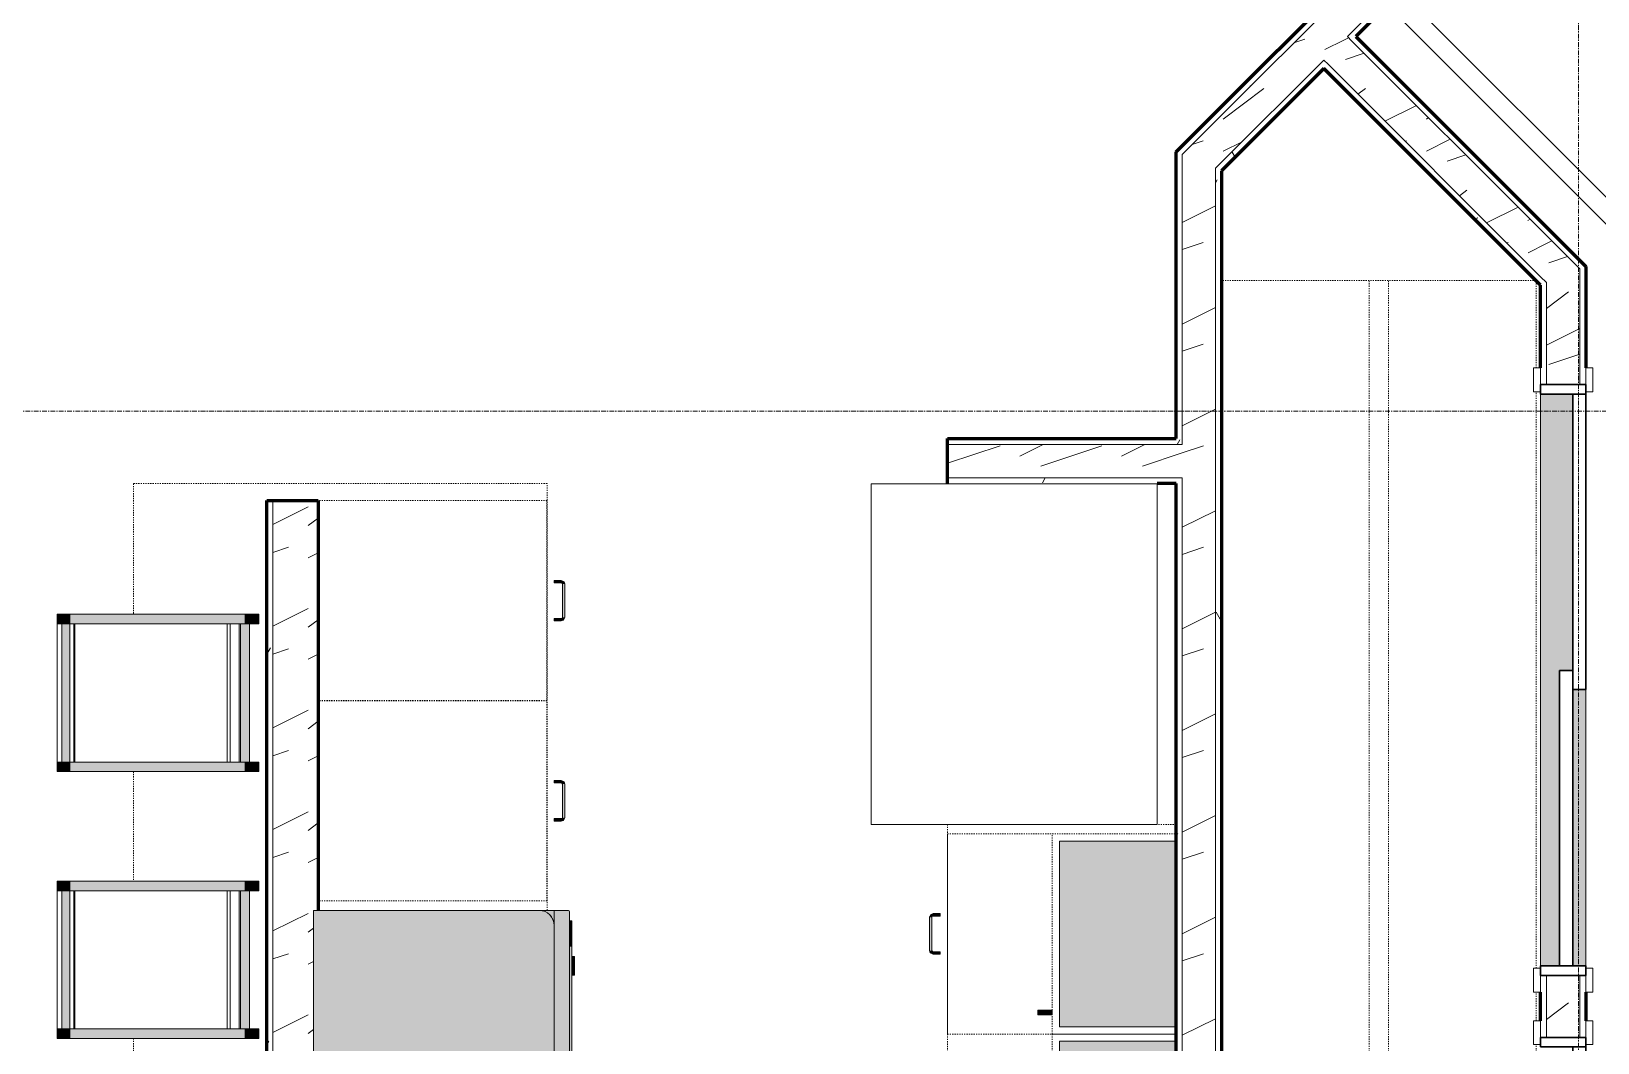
# Model space of a CAD drawing. Header units: inches. Extents: x -4169 to -1846, y 9706 to 12377.
# Drawn here: x -3643.6 to -3479.3, y 10100.9 to 10207.1 of the extents above; entities that cross this region are included whole.
import ezdxf

# ---------------------------------------------------------------- set-up
doc = ezdxf.new("R2010")
doc.units = ezdxf.units.IN
doc.header["$MEASUREMENT"] = 0
doc.linetypes.add('Dash', pattern=[0.25, 0.125, -0.125])
doc.linetypes.add('Grid Line 1_2_', pattern=[0.875, 0.5, -0.125, 0.125, -0.125])
for name, color, linetype, lineweight in [('0-1', 7, 'Continuous', 5), ('0-2', 90, 'Continuous', 18), ('A-DOOR-1', 250, 'Continuous', 9), ('A-DOOR-2', 130, 'Continuous', 30), ('A-DOOR-FRAM-1', 130, 'Continuous', 30), ('A-WALL-1', 8, 'Continuous', 5), ('A-WALL-3', 50, 'Continuous', 60), ('A-WALL-4', 90, 'Continuous', 18), ('A-WALL-PATT-1', 250, 'Continuous', 9), ('A-WALL-PATT-2', 253, 'Continuous', 9), ('I-FURN-1', 250, 'Continuous', 9), ('I-FURN-2', 9, 'Continuous', 9), ('Q-CASE', 31, 'Continuous', 9), ('Q-CASE-1', 9, 'Continuous', 9), ('Q-CASE-3', 250, 'Continuous', 9), ('Q-CASE-4', 250, 'Dash', 9), ('Q-CASE-HDLN-1', 250, 'Dash', 9), ('Q-CASE-HDLN-2', 31, 'Continuous', 9), ('Q-SPCQ-1', 250, 'Continuous', 9), ('Q-SPCQ-2', 55, 'Continuous', 9), ('S-GRID-1', 1, 'Grid Line 1_2_', 9)]:
    doc.layers.add(name, color=color, linetype=linetype, lineweight=lineweight)
pattern_1 = [(0, (0, 0), (20.48, 5.12), [0.845, -14.515, 0.845, -14.515, -81.92]), (0, (0, 0), (20.48, 5.12), [-30.72, 0.845, -29.875, 0.845, -14.515, -35.84]), (0, (0, 0), (20.48, 5.12), [-76.8, 0.845, -9.395, 0.845, -24.755]), (120, (7.68, 2.56), (-14.67405, 15.1762003), [0.845, -14.515, 0.845, -14.515, -81.92]), (120, (7.68, 2.56), (-14.67405, 15.1762003), [-30.72, 0.845, -29.875, 0.845, -14.515, -35.84]), (120, (7.68, 2.56), (-14.67405, 15.1762003), [-76.8, 0.845, -9.395, 0.845, -24.755]), (240, (10.24, 12.8), (-5.80595, -20.2962003), [0.845, -14.515, 0.845, -14.515, -81.92]), (240, (10.24, 12.8), (-5.80595, -20.2962003), [-30.72, 0.845, -29.875, 0.845, -14.515, -35.84]), (240, (10.24, 12.8), (-5.80595, -20.2962003), [-76.8, 0.845, -9.395, 0.845, -24.755])]
pattern_2 = [(216.87, (4.265, 10.662), (31.9871619, 21.32545714), [5.331, -47.981]), (206.565, (10.662, 7.464), (-10.662476, -10.6620098), [11.921, -11.921]), (198.435, (10.662, 2.132), (-21.3244936, -10.6625869), [6.744, -26.974])]

# ---------------------------------------------------------------- blocks, each defined once
blk = doc.blocks.new('OD_CW_Closet - OD_CW_Closet-2062944-ENLARGED RCP - 3RD FLOOR PLAN')
at = {"layer": 'Q-CASE-HDLN-1'}
for p, q in [((160.64, -8.99), (160.64, 24)), ((0.74, 22.16), (0.74, -7.84)), ((0.74, 8.5), (160.64, 8.5)), ((0.74, 6.5), (160.64, 6.5)), ((0.74, -9), (35.48, -9)), ((37.98, -9), (80.48, -9)), ((82.98, -9), (85.98, -9)), ((88.48, -9), (148.98, -9)), ((151.48, -9), (160.63, -9))]:
    blk.add_line(p, q, dxfattribs=at)
blk = doc.blocks.new('FOLDING_SLIDING CLOSET - 60_ x 80_-1372877-ENLARGED RCP - 3RD FLOOR PLAN')
at = {"layer": 'A-DOOR-1'}
for p, q in [((-30.25, 3), (-32.75, 3)), ((-32.75, 3), (-32.75, 2.25)), ((-32.75, 2.25), (-30.25, 2.25)), ((-30.25, 2.25), (-30.25, 3)), ((32.75, 3), (30.25, 3)), ((30.25, 3), (30.25, 2.25)), ((30.25, 2.25), (32.75, 2.25)), ((32.75, 2.25), (32.75, 3)), ((-30.25, -2.5), (-32.75, -2.5)), ((-32.75, -2.5), (-32.75, -3.25)), ((-32.75, -3.25), (-30.25, -3.25)), ((-30.25, -3.25), (-30.25, -2.5)), ((32.75, -2.5), (30.25, -2.5)), ((30.25, -2.5), (30.25, -3.25)), ((30.25, -3.25), (32.75, -3.25)), ((32.75, -3.25), (32.75, -2.5))]:
    blk.add_line(p, q, dxfattribs=at)
at = {"layer": 'A-DOOR-2'}
for p, q in [((1, 2.25), (-30, 2.25)), ((-30, 2.25), (-30, 0.88)), ((1, 0.88), (1, 2.25)), ((-30, 0.88), (1, 0.88)), ((30, 0.88), (-1, 0.88)), ((-1, 0.88), (-1, -0.5)), ((30, -0.5), (30, 0.88)), ((-1, -0.5), (30, -0.5))]:
    blk.add_line(p, q, dxfattribs=at)
at = {"layer": 'A-DOOR-FRAM-1'}
for p, q in [((-30, 2.25), (-31, 2.25)), ((-31, 2.25), (-31, -2.5)), ((-30, -2.5), (-30, 2.25)), ((30, 2.25), (30, -2.5)), ((31, 2.25), (30, 2.25)), ((31, -2.5), (31, 2.25)), ((-31, -2.5), (-30, -2.5)), ((30, -2.5), (31, -2.5))]:
    blk.add_line(p, q, dxfattribs=at)
blk = doc.blocks.new('FOLDING_SLIDING CLOSET - 42_ x 80_-1372832-ENLARGED RCP - 3RD FLOOR PLAN')
at = {"layer": 'A-DOOR-1'}
for p, q in [((-21.25, 3), (-23.75, 3)), ((-23.75, 3), (-23.75, 2.25)), ((-23.75, 2.25), (-21.25, 2.25)), ((-21.25, 2.25), (-21.25, 3)), ((23.75, 3), (21.25, 3)), ((21.25, 3), (21.25, 2.25)), ((21.25, 2.25), (23.75, 2.25)), ((23.75, 2.25), (23.75, 3)), ((-21.25, -2.5), (-23.75, -2.5)), ((-23.75, -2.5), (-23.75, -3.25)), ((-23.75, -3.25), (-21.25, -3.25)), ((-21.25, -3.25), (-21.25, -2.5)), ((23.75, -2.5), (21.25, -2.5)), ((21.25, -2.5), (21.25, -3.25)), ((21.25, -3.25), (23.75, -3.25)), ((23.75, -3.25), (23.75, -2.5))]:
    blk.add_line(p, q, dxfattribs=at)
at = {"layer": 'A-DOOR-2'}
for p, q in [((1, 2.25), (-21, 2.25)), ((-21, 2.25), (-21, 0.88)), ((1, 0.88), (1, 2.25)), ((-21, 0.88), (1, 0.88)), ((21, 0.88), (-1, 0.88)), ((-1, 0.88), (-1, -0.5)), ((21, -0.5), (21, 0.88)), ((-1, -0.5), (21, -0.5))]:
    blk.add_line(p, q, dxfattribs=at)
at = {"layer": 'A-DOOR-FRAM-1'}
for p, q in [((-21, 2.25), (-22, 2.25)), ((-22, 2.25), (-22, -2.5)), ((-21, -2.5), (-21, 2.25)), ((21, 2.25), (21, -2.5)), ((22, 2.25), (21, 2.25)), ((22, -2.5), (22, 2.25)), ((-22, -2.5), (-21, -2.5)), ((21, -2.5), (22, -2.5))]:
    blk.add_line(p, q, dxfattribs=at)
blk = doc.blocks.new('Single-Flush - 36_ x 84_-1372839-ENLARGED RCP - 3RD FLOOR PLAN')
at = {"layer": 'A-DOOR-1'}
blk.add_arc((18, 2.37), 36.07, 93.1789, 180, dxfattribs=at)
at = {"layer": 'A-DOOR-2'}
for p, q in [((16, 2.37), (16, 38.39)), ((18, 38.39), (16, 38.39)), ((18, 2.37), (18, 38.39)), ((18, 2.37), (16, 2.37))]:
    blk.add_line(p, q, dxfattribs=at)
blk = doc.blocks.new('Refrigerator_-_Side-by-Side_6047 - 36_ X 30_-1372843-ENLARGED RCP - 3RD FLOOR PLAN')
at = {"layer": 'Q-SPCQ-1'}
for p, q in [((-17.88, 15.58), (17.87, 15.58)), ((-17.88, -14.42), (-17.88, 15.58)), ((17.87, 15.58), (17.87, -14.42)), ((17.87, -14.42), (-17.88, -14.42))]:
    blk.add_line(p, q, dxfattribs=at)
blk = doc.blocks.new('OD_CW_Countertop - OD_CW_Countertop-2389348-ENLARGED RCP - 3RD FLOOR PLAN')
at = {"layer": 'Q-CASE-HDLN-1'}
for p, q in [((0.74, 24), (0.74, 22)), ((0.74, 0), (44.74, 0)), ((74.74, 0), (124.74, 0)), ((134.36, 0), (135.51, 0))]:
    blk.add_line(p, q, dxfattribs=at)
blk = doc.blocks.new('OD_CW_Countertop - OD_CW_Countertop-2487201-ENLARGED RCP - 3RD FLOOR PLAN')
at = {"layer": 'Q-CASE-HDLN-1'}
for p, q in [((11.83, 24), (0.74, 24)), ((0.74, 24), (0.74, -19.38)), ((39.83, 24), (28.33, 24)), ((71.05, 24), (56.33, 24)), ((99.05, 24), (87.55, 24)), ((129.26, 24), (115.55, 24)), ((129.26, -19.38), (129.26, 24)), ((0.74, -19.38), (60.49, -19.38)), ((84.49, -19.38), (129.26, -19.38))]:
    blk.add_line(p, q, dxfattribs=at)
blk = doc.blocks.new('Drawer_Base_Cabinet_3_drawer_12205 - 21_-2354768-ENLARGED RCP - 3RD FLOOR PLAN')
at = {"layer": 'Q-CASE'}
for points in [[(-1.38, 25.5), (-1.37, 24.75), (-1.14, 24.75), (-1.15, 25.5), (-1.37, 25.5)], [(-1.35, 25.5), (-1.15, 25.52), (-1.01, 25.69), (-1.01, 25.84), (-1.16, 25.81), (-1.28, 25.75), (-1.34, 25.61)], [(-1.01, 25.88), (-1.01, 25.63), (2.49, 25.64), (2.49, 25.88), (0.17, 25.88)], [(2.49, 25.78), (2.51, 25.64), (2.69, 25.5), (2.83, 25.5), (2.79, 25.69), (2.75, 25.77), (2.6, 25.83), (2.49, 25.81)], [(2.62, 25.5), (2.63, 24.75), (2.86, 24.75), (2.85, 25.5), (2.63, 25.5)]]:
    blk.add_hatch(color=256, dxfattribs=at).paths.add_polyline_path(points, flags=0)
at = {"layer": 'Q-CASE-HDLN-1'}
for p, q in [((11.24, 24), (-9.76, 24)), ((-9.76, 24), (-9.76, 0)), ((11.24, 24), (11.24, 0)), ((11.24, 0), (-9.76, 0))]:
    blk.add_line(p, q, dxfattribs=at)
at = {"layer": 'Q-CASE-HDLN-2'}
for p, q in [((-1.39, 25.5), (-1.34, 25.59)), ((-1.39, 25.5), (-1.34, 25.59)), ((-1.39, 24.75), (-1.39, 25.5)), ((-1.39, 24.75), (-1.39, 25.5)), ((-1.39, 24.75), (-1.39, 25.5)), ((-1.39, 24.75), (-1.14, 24.75)), ((-1.38, 24.75), (-1.39, 24.75)), ((-1.39, 24.75), (-1.38, 24.75)), ((-1.38, 24.75), (-1.39, 24.75)), ((-1.39, 24.75), (-1.38, 24.75)), ((-1.38, 24.75), (-1.39, 24.75)), ((-1.24, 25.8), (-1.01, 25.88)), ((-1.24, 25.8), (-1.01, 25.88)), ((-1.14, 25.5), (-1.14, 24.75)), ((-1.14, 25.5), (-1.14, 24.75)), ((-1.14, 25.5), (-1.14, 24.75)), ((-1.14, 24.75), (-1.14, 24.75)), ((-1.14, 24.75), (-1.14, 24.75)), ((-1.14, 24.75), (-1.14, 24.75)), ((-1.14, 24.75), (-1.14, 24.75)), ((-1.14, 24.75), (-1.14, 24.75)), ((-1.01, 25.63), (-1.05, 25.6)), ((-1.01, 25.63), (-1.05, 25.6)), ((-1.01, 25.88), (2.49, 25.88)), ((2.49, 25.63), (-1.01, 25.63)), ((2.49, 25.88), (2.58, 25.83)), ((2.49, 25.88), (2.58, 25.83)), ((2.61, 25.5), (2.59, 25.54)), ((2.61, 25.5), (2.59, 25.54)), ((2.61, 24.75), (2.61, 25.5)), ((2.61, 24.75), (2.61, 25.5)), ((2.61, 24.75), (2.61, 25.5)), ((2.62, 24.75), (2.61, 24.75)), ((2.61, 24.75), (2.86, 24.75)), ((2.62, 24.75), (2.61, 24.75)), ((2.61, 24.75), (2.62, 24.75)), ((2.62, 24.75), (2.61, 24.75)), ((2.61, 24.75), (2.62, 24.75)), ((2.79, 25.72), (2.86, 25.5)), ((2.79, 25.72), (2.86, 25.5)), ((2.86, 25.5), (2.86, 24.75)), ((2.86, 25.5), (2.86, 24.75)), ((2.86, 25.5), (2.86, 24.75)), ((2.86, 24.75), (2.86, 24.75)), ((2.86, 24.75), (2.86, 24.75)), ((2.86, 24.75), (2.86, 24.75)), ((2.86, 24.75), (2.86, 24.75)), ((2.86, 24.75), (2.86, 24.75))]:
    blk.add_line(p, q, dxfattribs=at)
at = {"layer": 'Q-CASE-HDLN-2', "flags": 128}
for points in [[(-1.39, 25.5), (-1.24, 25.8), (-1.01, 25.88)], [(-1.01, 25.63), (-1.12, 25.57), (-1.14, 25.5)], [(2.49, 25.88), (2.79, 25.72), (2.86, 25.5)], [(2.61, 25.5), (2.56, 25.61), (2.49, 25.63)]]:
    blk.add_lwpolyline(points, dxfattribs=at)
blk = doc.blocks.new('300 Series Wall Hung Cabinet_301 - 21_-2351003-ENLARGED RCP - 3RD FLOOR PLAN')
at = {"layer": 'Q-CASE-1'}
for points in [[(-8.5, 13.19), (-8.01, 13.19), (-8.01, 14.69), (-8.5, 14.69)], [(-9.75, 0.19), (9.75, 0.19), (9.75, 12.44), (-9.75, 12.44), (-9.75, 8.4)]]:
    blk.add_hatch(color=256, dxfattribs=at).paths.add_polyline_path(points, flags=0)
at = {"layer": 'Q-CASE-3'}
for p, q in [((-8.01, 14.69), (-8.5, 14.69)), ((-8.5, 14.69), (-8.5, 13.19)), ((-8.5, 13.19), (-8.01, 13.19)), ((-8.01, 13.19), (-8.01, 14.69)), ((-9.75, 0.19), (-9.75, 12.44)), ((-9.75, 12.44), (9.75, 12.44)), ((9.75, 12.44), (9.75, 0.19))]:
    blk.add_line(p, q, dxfattribs=at)
at = {"layer": 'Q-CASE-4'}
for p, q in [((-10.5, 0.19), (-10.5, 13.19)), ((-10.5, 13.19), (10.5, 13.19)), ((10.5, 13.19), (10.5, 0.19))]:
    blk.add_line(p, q, dxfattribs=at)
blk = doc.blocks.new('300 Series Wall Hung Cabinet_301 - 21_-2351527-ENLARGED RCP - 3RD FLOOR PLAN')
at = {"layer": 'Q-CASE-1'}
for points in [[(9.75, -8.4), (9.75, -0.19), (-9.75, -0.19), (-9.75, -12.44), (9.75, -12.44)], [(-8.01, -13.19), (-8.5, -13.19), (-8.5, -14.69), (-8.01, -14.69)]]:
    blk.add_hatch(color=256, dxfattribs=at).paths.add_polyline_path(points, flags=0)
at = {"layer": 'Q-CASE-3'}
for p, q in [((-9.75, -12.44), (-9.75, -0.19)), ((9.75, -0.19), (9.75, -12.44)), ((9.75, -12.44), (-9.75, -12.44)), ((-8.01, -13.19), (-8.5, -13.19)), ((-8.5, -13.19), (-8.5, -14.69)), ((-8.5, -14.69), (-8.01, -14.69)), ((-8.01, -14.69), (-8.01, -13.19))]:
    blk.add_line(p, q, dxfattribs=at)
at = {"layer": 'Q-CASE-4'}
for p, q in [((-10.5, -0.19), (-10.5, -13.19)), ((10.5, -13.19), (10.5, -0.19)), ((-10.5, -13.19), (10.5, -13.19))]:
    blk.add_line(p, q, dxfattribs=at)
blk = doc.blocks.new('Drawer_Base_Cabinet_3_drawer_12205 - 21_-2354632-ENLARGED RCP - 3RD FLOOR PLAN')
at = {"layer": 'Q-CASE'}
for points in [[(-1.14, -25.1), (-1.15, -24.75), (-1.38, -24.75), (-1.37, -25.5), (-1.14, -25.5)], [(-1.01, -25.72), (-1.03, -25.64), (-1.2, -25.5), (-1.35, -25.5), (-1.31, -25.69), (-1.28, -25.77), (-1.12, -25.83), (-1.01, -25.81), (-1.01, -25.75)], [(2.49, -25.88), (2.49, -25.63), (-1.01, -25.64), (-1.01, -25.88), (-0.32, -25.88)], [(2.83, -25.5), (2.65, -25.5), (2.49, -25.69), (2.49, -25.84), (2.64, -25.81), (2.76, -25.75), (2.82, -25.61)], [(2.86, -25.5), (2.85, -24.75), (2.62, -24.75), (2.63, -25.5), (2.85, -25.5)]]:
    blk.add_hatch(color=256, dxfattribs=at).paths.add_polyline_path(points, flags=0)
at = {"layer": 'Q-CASE-HDLN-1'}
for p, q in [((11.24, 0), (-9.76, 0)), ((-9.76, -24), (-9.76, 0)), ((11.24, -24), (11.24, 0)), ((11.24, -24), (-9.76, -24))]:
    blk.add_line(p, q, dxfattribs=at)
at = {"layer": 'Q-CASE-HDLN-2'}
for p, q in [((-1.39, -25.5), (-1.39, -24.75)), ((-1.39, -24.75), (-1.38, -24.75)), ((-1.14, -24.75), (-1.39, -24.75)), ((-1.39, -25.5), (-1.39, -24.75)), ((-1.39, -24.75), (-1.38, -24.75)), ((-1.38, -24.75), (-1.39, -24.75)), ((-1.39, -25.5), (-1.39, -24.75)), ((-1.39, -24.75), (-1.38, -24.75)), ((-1.38, -24.75), (-1.39, -24.75)), ((-1.31, -25.72), (-1.39, -25.5)), ((-1.31, -25.72), (-1.39, -25.5)), ((-1.14, -24.75), (-1.14, -25.5)), ((-1.14, -24.75), (-1.14, -24.75)), ((-1.14, -24.75), (-1.14, -25.5)), ((-1.14, -24.75), (-1.14, -24.75)), ((-1.14, -24.75), (-1.14, -24.75)), ((-1.14, -24.75), (-1.14, -25.5)), ((-1.14, -24.75), (-1.14, -24.75)), ((-1.14, -24.75), (-1.14, -24.75)), ((-1.14, -25.5), (-1.12, -25.54)), ((-1.14, -25.5), (-1.12, -25.54)), ((-1.01, -25.88), (-1.1, -25.83)), ((-1.01, -25.88), (-1.1, -25.83)), ((-1.01, -25.63), (2.49, -25.63)), ((2.49, -25.88), (-1.01, -25.88)), ((2.49, -25.63), (2.52, -25.6)), ((2.49, -25.63), (2.52, -25.6)), ((2.71, -25.8), (2.49, -25.88)), ((2.71, -25.8), (2.49, -25.88)), ((2.61, -25.5), (2.61, -24.75)), ((2.86, -24.75), (2.61, -24.75)), ((2.61, -24.75), (2.62, -24.75)), ((2.61, -25.5), (2.61, -24.75)), ((2.62, -24.75), (2.61, -24.75)), ((2.61, -24.75), (2.62, -24.75)), ((2.61, -25.5), (2.61, -24.75)), ((2.62, -24.75), (2.61, -24.75)), ((2.61, -24.75), (2.62, -24.75)), ((2.86, -25.5), (2.82, -25.59)), ((2.86, -25.5), (2.82, -25.59)), ((2.86, -24.75), (2.86, -25.5)), ((2.86, -24.75), (2.86, -24.75)), ((2.86, -24.75), (2.86, -25.5)), ((2.86, -24.75), (2.86, -24.75)), ((2.86, -24.75), (2.86, -24.75)), ((2.86, -24.75), (2.86, -25.5)), ((2.86, -24.75), (2.86, -24.75)), ((2.86, -24.75), (2.86, -24.75))]:
    blk.add_line(p, q, dxfattribs=at)
at = {"layer": 'Q-CASE-HDLN-2', "flags": 128}
for points in [[(-1.01, -25.88), (-1.31, -25.72), (-1.39, -25.5)], [(-1.14, -25.5), (-1.08, -25.61), (-1.01, -25.63)], [(2.86, -25.5), (2.71, -25.8), (2.49, -25.88)], [(2.49, -25.63), (2.59, -25.57), (2.61, -25.5)]]:
    blk.add_lwpolyline(points, dxfattribs=at)
blk = doc.blocks.new('Dishwasher_15404 - 34_ counter-1372825-ENLARGED RCP - 3RD FLOOR PLAN')
at = {"layer": 'Q-SPCQ-2'}
for points in [[(6.3, -24), (23.68, -24), (24.08, -23.95), (24.46, -23.79), (24.83, -23.48), (25.07, -23.15), (25.2, -22.77), (25.25, -22.43), (25.25, -1.57), (25.17, -1.1), (24.98, -0.71), (24.74, -0.42), (24.46, -0.21), (24.08, -0.05), (23.68, 0), (0, 0), (0, -24)], [(26.59, -24), (26.73, -23.98), (26.82, -23.94), (26.87, -23.8), (26.87, -0.15), (26.82, -0.06), (26.68, 0), (25.25, 0), (25.25, -24), (25.8, -24)], [(27.12, -2.61), (27.12, -1.09), (26.87, -1.09), (26.87, -2.61)], [(27.12, -3.81), (27.12, -2.61), (26.87, -2.63), (26.87, -3.81)], [(27.12, -20.19), (27.12, -3.81), (26.87, -3.81), (26.87, -20.19)], [(27.37, -5.81), (27.37, -4.82), (27.12, -4.82), (27.12, -5.81)], [(27.37, -6.79), (27.37, -5.81), (27.12, -5.81), (27.12, -6.79)], [(27.37, -16.74), (27.37, -16.15), (27.12, -16.15), (27.12, -16.74)], [(27.37, -17.92), (27.37, -17.33), (27.12, -17.33), (27.12, -17.92)], [(27.37, -19.1), (27.37, -18.51), (27.12, -18.51), (27.12, -19.1)], [(27.37, -20.28), (27.37, -19.69), (27.12, -19.69), (27.12, -20.28)], [(27.12, -21.39), (27.12, -20.19), (26.87, -20.19), (26.87, -21.39)], [(27.12, -22.91), (27.12, -21.39), (26.87, -21.39), (26.9, -22.91)]]:
    blk.add_hatch(color=256, dxfattribs=at).paths.add_polyline_path(points, flags=0)
h = blk.add_hatch(color=256, dxfattribs=at)
h.paths.add_polyline_path([(24.57, -24), (25.25, -24), (25.23, -22.62), (25.2, -22.83), (24.96, -23.33), (24.74, -23.58), (24.46, -23.79), (24.08, -23.95), (23.87, -24), (24.08, -24)], flags=0)
h.paths.add_polyline_path([(25.25, -1.57), (25.25, 0), (23.68, 0), (24.08, -0.05), (24.46, -0.21), (24.83, -0.52), (25.04, -0.79), (25.22, -1.25)], flags=0)
h = blk.add_hatch(color=256, dxfattribs=at)
h.paths.add_polyline_path([(25.07, -23.15), (25.12, -23.05), (25.13, -22.98)], flags=0)
h.paths.add_polyline_path([(25.2, -22.8), (25.23, -22.62), (25.2, -22.78)], flags=0)
h.paths.add_polyline_path([(25, -0.74), (24.96, -0.67), (24.98, -0.71)], flags=0)
at = {"layer": 'Q-SPCQ-1'}
for p, q in [((0, -24), (0, 0)), ((0, 0), (23.68, 0)), ((23.68, 0), (25.25, 0)), ((25.25, 0), (26.68, 0)), ((25.25, 0), (25.25, -1.57)), ((25.25, -1.57), (25.25, -22.43)), ((26.87, -0.2), (26.87, -23.8)), ((27.12, -1.09), (26.87, -1.09)), ((27.12, -2.61), (27.12, -1.09)), ((27.12, -3.81), (27.12, -2.61)), ((27.12, -20.19), (27.12, -3.81)), ((27.12, -4.82), (27.37, -4.82)), ((27.37, -5.81), (27.37, -4.82)), ((27.37, -6.79), (27.37, -5.81)), ((27.37, -6.79), (27.12, -6.79)), ((27.37, -16.15), (27.12, -16.15)), ((27.37, -16.74), (27.37, -16.15)), ((27.37, -16.74), (27.12, -16.74)), ((27.37, -17.33), (27.12, -17.33)), ((27.37, -17.92), (27.12, -17.92)), ((27.37, -17.92), (27.37, -17.33)), ((27.37, -18.51), (27.12, -18.51)), ((27.37, -19.1), (27.12, -19.1)), ((27.37, -19.69), (27.12, -19.69)), ((27.37, -19.1), (27.37, -18.51)), ((27.37, -20.28), (27.37, -19.69)), ((27.12, -21.39), (27.12, -20.19)), ((27.37, -20.28), (27.12, -20.28)), ((25.25, -22.43), (25.25, -24)), ((27.12, -22.91), (26.87, -22.91)), ((27.12, -22.91), (27.12, -21.39)), ((23.68, -24), (0, -24)), ((25.25, -24), (23.68, -24)), ((26.68, -24), (25.25, -24))]:
    blk.add_line(p, q, dxfattribs=at)
for centre, radius, start, end in [((26.68, -0.2), 0.197, 0, 90), ((23.68, -1.57), 1.57, 0, 90), ((23.68, -1.57), 1.57, 32.077, 42.3359), ((23.68, -1.57), 1.57, 17.8182, 27.5266), ((23.68, -1.57), 1.57, 0, 13.6425), ((26.68, -0.2), 0.197, 15, 75), ((23.68, -22.43), 1.57, 270, 0), ((23.68, -22.43), 1.57, 332.4734, 342.1818), ((23.68, -22.43), 1.57, 346.3575, 0), ((23.68, -22.43), 1.57, 317.6641, 327.923), ((26.68, -23.8), 0.197, 270, 0)]:
    blk.add_arc(centre, radius, start, end, dxfattribs=at)
blk = doc.blocks.new('Bar_Stool_6722_1_ - Bar_Stool_6722_1_-1229311-ENLARGED RCP - 3RD FLOOR PLAN')
at = {"layer": 'I-FURN-2'}
for points in [[(1, 20.14), (1, 21.13), (0, 21.13), (0, 20.14)], [(1, 20.14), (0, 20.14), (0, 19.69), (1, 19.69), (1, 19.89)], [(16.5, 21.13), (15.5, 21.13), (15.5, 20.14), (16.5, 20.14)], [(16.5, 19.69), (16.5, 20.14), (15.5, 20.14), (15.5, 19.69), (16, 19.69)], [(1, 19.69), (0, 19.69), (0, 1.3), (1, 1.3), (1, 17.83)], [(16.5, 19.69), (15.5, 19.69), (15.5, 1.3), (16.5, 1.3), (16.5, 17.83)], [(1, 1.3), (0, 1.3), (0, 0.75), (1, 0.75), (1, 0.94)], [(1, 0.46), (1, 0.75), (0, 0.75), (0, 0), (1, 0)], [(16.5, 0.75), (16.5, 1.3), (15.5, 1.3), (15.5, 0.75), (16.5, 0.75)], [(16.5, 0.46), (16.5, 0.75), (15.5, 0.75), (15.5, 0), (16.5, 0)]]:
    blk.add_hatch(color=256, dxfattribs=at).paths.add_polyline_path(points, flags=0)
h = blk.add_hatch(color=256, dxfattribs=at)
h.paths.add_polyline_path([(11.82, 20.14), (1, 20.14), (1, 19.22), (11.82, 19.22)], flags=0)
h.paths.add_polyline_path([(15.5, 20.14), (11.82, 20.14), (11.82, 19.22), (15.5, 19.22), (15.5, 19.69)], flags=0)
h = blk.add_hatch(color=256, dxfattribs=at)
h.paths.add_polyline_path([(11.82, 1.3), (1, 1.3), (1, 0.46), (11.82, 0.46), (11.82, 0.75)], flags=0)
h.paths.add_polyline_path([(15.5, 0.75), (15.5, 1.3), (11.82, 1.3), (11.82, 0.46), (15.5, 0.46)], flags=0)
at = {"layer": 'I-FURN-1'}
for p, q in [((1, 21.13), (0, 21.13)), ((0, 21.13), (0, 20.14)), ((0, 20.14), (0, 19.69)), ((0, 20.14), (1, 20.14)), ((1, 20.14), (1, 21.13)), ((15.5, 20.14), (1, 20.14)), ((1, 19.69), (1, 20.14)), ((16.5, 21.13), (15.5, 21.13)), ((15.5, 21.13), (15.5, 20.14)), ((15.5, 20.14), (15.5, 19.69)), ((15.5, 20.14), (16.5, 20.14)), ((16.5, 20.14), (16.5, 21.13)), ((16.5, 19.69), (16.5, 20.14)), ((0, 19.69), (0, 1.3)), ((0, 19.69), (1, 19.69)), ((1, 1.3), (1, 19.69)), ((1, 19.22), (15.5, 19.22)), ((1, 19.07), (15.5, 19.07)), ((1, 18.13), (15.5, 18.13)), ((15.5, 19.69), (15.5, 1.3)), ((15.5, 19.69), (16.5, 19.69)), ((16.5, 1.3), (16.5, 19.69)), ((1, 17.83), (15.5, 17.83)), ((1, 1.83), (15.5, 1.83)), ((1, 1.73), (15.5, 1.73)), ((0, 1.3), (1, 1.3)), ((0, 1.3), (0, 0.75)), ((0, 0.75), (0, 0)), ((0, 0.75), (1, 0.75)), ((15.5, 1.3), (1, 1.3)), ((1, 0.75), (1, 1.3)), ((1, 0), (1, 0.75)), ((1, 0.46), (15.5, 0.46)), ((15.5, 1.3), (16.5, 1.3)), ((15.5, 1.3), (15.5, 0.75)), ((15.5, 0.75), (15.5, 0)), ((15.5, 0.75), (16.5, 0.75)), ((16.5, 0), (15.5, 0)), ((16.5, 0.75), (16.5, 1.3)), ((16.5, 0), (16.5, 0.75)), ((1, 0), (0, 0)), ((1, 0), (15.5, 0))]:
    blk.add_line(p, q, dxfattribs=at)
blk = doc.blocks.new('Drawer_Base_Cabinet_3_drawer_12205 - 21_-V27-ENLARGED RCP - 3RD FLOOR PLAN')
at = {"layer": 'Q-CASE'}
for points in [[(-1.14, 25.5), (-1.38, 25.5), (-1.37, 24.75), (-1.14, 24.75), (-1.14, 25.01)], [(-1.01, 25.75), (-1.01, 25.84), (-1.16, 25.81), (-1.28, 25.75), (-1.34, 25.61), (-1.32, 25.5), (-1.15, 25.52), (-1.01, 25.69), (-1.01, 25.72)], [(-1.01, 25.64), (-1.12, 25.55), (-1.14, 25.51), (-1.02, 25.63)], [(2.49, 25.62), (2.49, 25.87), (-1.01, 25.86), (-1.01, 25.62), (1.97, 25.62)], [(2.83, 25.5), (2.79, 25.69), (2.72, 25.78), (2.6, 25.83), (2.49, 25.81), (2.51, 25.64), (2.68, 25.5), (2.8, 25.5)], [(2.63, 25.5), (2.54, 25.61), (2.5, 25.63), (2.62, 25.51)], [(2.86, 24.75), (2.85, 25.5), (2.62, 25.5), (2.63, 24.75), (2.85, 24.75)]]:
    blk.add_hatch(color=256, dxfattribs=at).paths.add_polyline_path(points, flags=0)
at = {"layer": 'Q-CASE-HDLN-1'}
for p, q in [((11.24, 24), (-9.76, 24)), ((-9.76, 24), (-9.76, 0)), ((11.24, 24), (11.24, 0)), ((11.24, 0), (-9.76, 0))]:
    blk.add_line(p, q, dxfattribs=at)
at = {"layer": 'Q-CASE-HDLN-2'}
for p, q in [((-1.39, 25.5), (-1.34, 25.59)), ((-1.39, 25.5), (-1.34, 25.59)), ((-1.39, 24.75), (-1.39, 25.5)), ((-1.39, 24.75), (-1.39, 25.5)), ((-1.39, 24.75), (-1.39, 25.5)), ((-1.39, 24.75), (-1.14, 24.75)), ((-1.38, 24.75), (-1.39, 24.75)), ((-1.39, 24.75), (-1.38, 24.75)), ((-1.38, 24.75), (-1.39, 24.75)), ((-1.39, 24.75), (-1.38, 24.75)), ((-1.38, 24.75), (-1.39, 24.75)), ((-1.24, 25.8), (-1.01, 25.87)), ((-1.24, 25.8), (-1.01, 25.87)), ((-1.14, 25.5), (-1.14, 24.75)), ((-1.14, 25.5), (-1.14, 24.75)), ((-1.14, 25.5), (-1.14, 24.75)), ((-1.14, 24.75), (-1.14, 24.75)), ((-1.14, 24.75), (-1.14, 24.75)), ((-1.14, 24.75), (-1.14, 24.75)), ((-1.14, 24.75), (-1.14, 24.75)), ((-1.14, 24.75), (-1.14, 24.75)), ((-1.01, 25.62), (-1.05, 25.6)), ((-1.01, 25.62), (-1.05, 25.6)), ((-1.01, 25.87), (2.49, 25.87)), ((2.49, 25.62), (-1.01, 25.62)), ((2.49, 25.87), (2.58, 25.83)), ((2.49, 25.87), (2.58, 25.83)), ((2.61, 25.5), (2.59, 25.54)), ((2.61, 25.5), (2.59, 25.54)), ((2.61, 24.75), (2.61, 25.5)), ((2.61, 24.75), (2.61, 25.5)), ((2.61, 24.75), (2.61, 25.5)), ((2.62, 24.75), (2.61, 24.75)), ((2.61, 24.75), (2.86, 24.75)), ((2.62, 24.75), (2.61, 24.75)), ((2.61, 24.75), (2.62, 24.75)), ((2.62, 24.75), (2.61, 24.75)), ((2.61, 24.75), (2.62, 24.75)), ((2.79, 25.72), (2.86, 25.5)), ((2.79, 25.72), (2.86, 25.5)), ((2.86, 25.5), (2.86, 24.75)), ((2.86, 25.5), (2.86, 24.75)), ((2.86, 25.5), (2.86, 24.75)), ((2.86, 24.75), (2.86, 24.75)), ((2.86, 24.75), (2.86, 24.75)), ((2.86, 24.75), (2.86, 24.75)), ((2.86, 24.75), (2.86, 24.75)), ((2.86, 24.75), (2.86, 24.75))]:
    blk.add_line(p, q, dxfattribs=at)
at = {"layer": 'Q-CASE-HDLN-2', "flags": 128}
for points in [[(-1.39, 25.5), (-1.24, 25.8), (-1.01, 25.87)], [(-1.01, 25.62), (-1.12, 25.57), (-1.14, 25.5)], [(2.49, 25.87), (2.79, 25.72), (2.86, 25.5)], [(2.61, 25.5), (2.56, 25.61), (2.49, 25.62)]]:
    blk.add_lwpolyline(points, dxfattribs=at)
blk = doc.blocks.new('Drawer_Base_Cabinet_3_drawer_12205 - 21_-V26-ENLARGED RCP - 3RD FLOOR PLAN')
at = {"layer": 'Q-CASE'}
for points in [[(-1.38, -24.75), (-1.37, -25.5), (-1.14, -25.5), (-1.15, -24.75), (-1.37, -24.75)], [(-1.35, -25.5), (-1.31, -25.69), (-1.28, -25.77), (-1.12, -25.83), (-1.01, -25.81), (-1.03, -25.64), (-1.2, -25.5), (-1.32, -25.5)], [(-1.15, -25.5), (-1.06, -25.61), (-1.02, -25.63), (-1.14, -25.51)], [(-1.01, -25.87), (2.49, -25.86), (2.49, -25.62), (-1.01, -25.64), (-1.01, -25.87)], [(2.49, -25.75), (2.49, -25.84), (2.64, -25.81), (2.76, -25.75), (2.82, -25.61), (2.8, -25.5), (2.65, -25.5), (2.49, -25.69), (2.49, -25.72)], [(2.49, -25.64), (2.6, -25.55), (2.62, -25.51), (2.5, -25.63)], [(2.62, -24.75), (2.63, -25.5), (2.86, -25.5), (2.85, -24.75), (2.63, -24.75)]]:
    blk.add_hatch(color=256, dxfattribs=at).paths.add_polyline_path(points, flags=0)
at = {"layer": 'Q-CASE-HDLN-1'}
for p, q in [((11.24, 0), (-9.76, 0)), ((-9.76, -24), (-9.76, 0)), ((11.24, -24), (11.24, 0)), ((11.24, -24), (-9.76, -24))]:
    blk.add_line(p, q, dxfattribs=at)
at = {"layer": 'Q-CASE-HDLN-2'}
for p, q in [((-1.39, -25.5), (-1.39, -24.75)), ((-1.39, -24.75), (-1.38, -24.75)), ((-1.14, -24.75), (-1.39, -24.75)), ((-1.39, -25.5), (-1.39, -24.75)), ((-1.39, -24.75), (-1.38, -24.75)), ((-1.38, -24.75), (-1.39, -24.75)), ((-1.39, -25.5), (-1.39, -24.75)), ((-1.39, -24.75), (-1.38, -24.75)), ((-1.38, -24.75), (-1.39, -24.75)), ((-1.31, -25.72), (-1.39, -25.5)), ((-1.31, -25.72), (-1.39, -25.5)), ((-1.14, -24.75), (-1.14, -25.5)), ((-1.14, -24.75), (-1.14, -24.75)), ((-1.14, -24.75), (-1.14, -25.5)), ((-1.14, -24.75), (-1.14, -24.75)), ((-1.14, -24.75), (-1.14, -24.75)), ((-1.14, -24.75), (-1.14, -25.5)), ((-1.14, -24.75), (-1.14, -24.75)), ((-1.14, -24.75), (-1.14, -24.75)), ((-1.14, -25.5), (-1.12, -25.54)), ((-1.14, -25.5), (-1.12, -25.54)), ((-1.01, -25.87), (-1.1, -25.83)), ((-1.01, -25.87), (-1.1, -25.83)), ((-1.01, -25.62), (2.49, -25.62)), ((2.49, -25.87), (-1.01, -25.87)), ((2.49, -25.62), (2.52, -25.6)), ((2.49, -25.62), (2.52, -25.6)), ((2.71, -25.8), (2.49, -25.87)), ((2.71, -25.8), (2.49, -25.87)), ((2.61, -25.5), (2.61, -24.75)), ((2.86, -24.75), (2.61, -24.75)), ((2.61, -24.75), (2.62, -24.75)), ((2.61, -25.5), (2.61, -24.75)), ((2.62, -24.75), (2.61, -24.75)), ((2.61, -24.75), (2.62, -24.75)), ((2.61, -25.5), (2.61, -24.75)), ((2.62, -24.75), (2.61, -24.75)), ((2.61, -24.75), (2.62, -24.75)), ((2.86, -25.5), (2.82, -25.59)), ((2.86, -25.5), (2.82, -25.59)), ((2.86, -24.75), (2.86, -25.5)), ((2.86, -24.75), (2.86, -24.75)), ((2.86, -24.75), (2.86, -25.5)), ((2.86, -24.75), (2.86, -24.75)), ((2.86, -24.75), (2.86, -24.75)), ((2.86, -24.75), (2.86, -25.5)), ((2.86, -24.75), (2.86, -24.75)), ((2.86, -24.75), (2.86, -24.75))]:
    blk.add_line(p, q, dxfattribs=at)
at = {"layer": 'Q-CASE-HDLN-2', "flags": 128}
for points in [[(-1.01, -25.87), (-1.31, -25.72), (-1.39, -25.5)], [(-1.14, -25.5), (-1.08, -25.61), (-1.01, -25.62)], [(2.86, -25.5), (2.71, -25.8), (2.49, -25.87)], [(2.49, -25.62), (2.59, -25.57), (2.61, -25.5)]]:
    blk.add_lwpolyline(points, dxfattribs=at)
blk = doc.blocks.new('CTR - 1st Phase - Unit Layouts_rvt-1-ENLARGED RCP - 3RD FLOOR PLAN')
at = {"layer": 'A-WALL-1'}
h = blk.add_hatch(color=256, dxfattribs=at)
h.paths.add_polyline_path([(-3481.91, 10108.99), (-3480.54, 10108.99), (-3480.54, 10137.99), (-3481.91, 10137.99)], flags=0)
h.paths.add_polyline_path([(-3485.29, 10108.99), (-3483.29, 10108.99), (-3483.29, 10139.99), (-3481.91, 10139.99), (-3481.91, 10168.99), (-3485.29, 10168.99), (-3485.29, 10148.59)], flags=0)
at = {"layer": 'A-WALL-PATT-1'}
h = blk.add_hatch(dxfattribs=at)
h.set_pattern_fill('FP_1', color=256, style=0, pattern_type=2)
h.set_pattern_definition(pattern_1)
h.paths.add_polyline_path([(-3522.87, 10194.14), (-3504.31, 10212.7), (-3504.75, 10213.14), (-3522.87, 10195.02), (-3522.87, 10194.4)], flags=0)
h.paths.add_polyline_path([(-3478.85, 10238.16), (-3469.9, 10247.11), (-3470.78, 10247.11), (-3479.3, 10238.6)], flags=0)
h = blk.add_hatch(dxfattribs=at)
h.set_pattern_fill('FP_1', color=256, style=0, pattern_type=2)
h.set_pattern_definition(pattern_1)
h.paths.add_polyline_path([(-3518.75, 10192.43), (-3507.58, 10203.6), (-3508.02, 10204.04), (-3518.75, 10193.31)], flags=0)
h.paths.add_polyline_path([(-3505.11, 10206.07), (-3501.39, 10209.79), (-3501.83, 10210.23), (-3505.55, 10206.51)], flags=0)
h.paths.add_polyline_path([(-3475.94, 10235.24), (-3468.19, 10242.99), (-3469.07, 10242.99), (-3476.38, 10235.68)], flags=0)
h = blk.add_hatch(dxfattribs=at)
h.set_pattern_fill('FP_1', color=256, style=0, pattern_type=2)
h.set_pattern_definition(pattern_1)
h.paths.add_polyline_path([(-3485.29, 10180.42), (-3485.29, 10181.3), (-3507.58, 10203.6), (-3508.02, 10203.16), (-3493.67, 10188.8)], flags=0)
h = blk.add_hatch(dxfattribs=at)
h.set_pattern_fill('FP_1', color=256, style=0, pattern_type=2)
h.set_pattern_definition(pattern_1)
h.paths.add_polyline_path([(-3523.27, 9988.44), (-3522.87, 9988.44), (-3522.87, 10160.21), (-3523.5, 10160.21), (-3523.5, 9988.44)], flags=0)
h.paths.add_polyline_path([(-3522.87, 10163.71), (-3522.87, 10195.02), (-3523.5, 10194.4), (-3523.5, 10163.71)], flags=0)
h = blk.add_hatch(dxfattribs=at)
h.set_pattern_fill('FP_1', color=256, style=0, pattern_type=2)
h.set_pattern_definition(pattern_1)
h.paths.add_polyline_path([(-3519.37, 9989.06), (-3518.75, 9989.06), (-3518.75, 10016.86), (-3519.37, 10016.86), (-3519.37, 9997.77)], flags=0)
h.paths.add_polyline_path([(-3519.37, 10020.36), (-3518.75, 10020.36), (-3518.75, 10193.31), (-3519.37, 10192.69), (-3519.37, 10027.94)], flags=0)
h = blk.add_hatch(dxfattribs=at)
h.set_pattern_fill('FP_1', color=256, style=0, pattern_type=2)
h.set_pattern_definition(pattern_1)
h.paths.add_polyline_path([(-3481.07, 9988.44), (-3480.54, 9988.44), (-3480.54, 10057.49), (-3481.16, 10057.49), (-3481.16, 9988.44)], flags=0)
h.paths.add_polyline_path([(-3480.54, 10101.49), (-3480.54, 10107.99), (-3481.16, 10107.99), (-3481.16, 10101.49)], flags=0)
h.paths.add_polyline_path([(-3481.16, 10169.99), (-3480.54, 10169.99), (-3480.54, 10182.39), (-3481.16, 10183.01), (-3481.16, 10171.74)], flags=0)
h = blk.add_hatch(dxfattribs=at)
h.set_pattern_fill('FP_1', color=256, style=0, pattern_type=2)
h.set_pattern_definition(pattern_1)
h.paths.add_polyline_path([(-3484.66, 9989.06), (-3484.66, 10016.86), (-3485.29, 10016.86), (-3485.29, 9989.06), (-3484.68, 9989.06)], flags=0)
h.paths.add_polyline_path([(-3484.66, 10020.36), (-3484.66, 10057.49), (-3485.29, 10057.49), (-3485.29, 10020.36)], flags=0)
h.paths.add_polyline_path([(-3484.66, 10101.49), (-3484.66, 10107.99), (-3485.29, 10107.99), (-3485.29, 10101.49)], flags=0)
h.paths.add_polyline_path([(-3484.66, 10169.99), (-3484.66, 10180.68), (-3485.29, 10181.3), (-3485.29, 10169.99)], flags=0)
h = blk.add_hatch(dxfattribs=at)
h.set_pattern_fill('FP_1', color=256, style=0, pattern_type=2)
h.set_pattern_definition(pattern_1)
h.paths.add_polyline_path([(-3523.5, 10159.59), (-3523.5, 10160.21), (-3547.5, 10160.21), (-3547.5, 10159.59), (-3525.5, 10159.59)], flags=0)
h = blk.add_hatch(dxfattribs=at)
h.set_pattern_fill('FP_1', color=256, style=0, pattern_type=2)
h.set_pattern_definition(pattern_1)
h.paths.add_polyline_path([(-3618.87, 10032.81), (-3618.25, 10032.81), (-3618.25, 10157.81), (-3618.87, 10157.81), (-3618.87, 10036.51)], flags=0)
at = {"layer": 'A-WALL-PATT-2'}
h = blk.add_hatch(dxfattribs=at)
h.set_pattern_fill('FP_2', color=256, style=0, pattern_type=2)
h.set_pattern_definition(pattern_2)
h.paths.add_polyline_path([(-3519.37, 10192.69), (-3501.83, 10210.23), (-3504.31, 10212.7), (-3519.37, 10197.64), (-3519.37, 10192.74)], flags=0)
h.paths.add_polyline_path([(-3476.38, 10235.68), (-3468.45, 10243.61), (-3473.4, 10243.61), (-3478.85, 10238.16)], flags=0)
h = blk.add_hatch(dxfattribs=at)
h.set_pattern_fill('FP_2', color=256, style=0, pattern_type=2)
h.set_pattern_definition(pattern_2)
h.paths.add_polyline_path([(-3484.66, 10180.68), (-3484.66, 10185.63), (-3505.55, 10206.51), (-3508.02, 10204.04), (-3485.29, 10181.3)], flags=0)
h = blk.add_hatch(dxfattribs=at)
h.set_pattern_fill('FP_2', color=256, style=0, pattern_type=2)
h.set_pattern_definition(pattern_2)
h.paths.add_polyline_path([(-3522.87, 9988.44), (-3519.37, 9988.44), (-3519.39, 10197.62), (-3522.87, 10194.14), (-3522.87, 9989.06)], flags=0)
h = blk.add_hatch(dxfattribs=at)
h.set_pattern_fill('FP_2', color=256, style=0, pattern_type=2)
h.set_pattern_definition(pattern_2)
h.paths.add_polyline_path([(-3482.42, 9988.44), (-3481.16, 9988.44), (-3481.16, 10057.49), (-3484.66, 10057.49), (-3484.66, 9988.44), (-3482.54, 9988.44)], flags=0)
h.paths.add_polyline_path([(-3484.66, 10101.49), (-3481.16, 10101.49), (-3481.16, 10107.99), (-3484.66, 10107.99)], flags=0)
h.paths.add_polyline_path([(-3481.16, 10169.99), (-3481.16, 10182.13), (-3484.66, 10185.63), (-3484.66, 10169.99)], flags=0)
h = blk.add_hatch(dxfattribs=at)
h.set_pattern_fill('FP_2', color=256, style=0, pattern_type=2)
h.set_pattern_definition(pattern_2)
h.paths.add_polyline_path([(-3523.3, 10160.21), (-3522.87, 10160.21), (-3522.87, 10163.71), (-3547.5, 10163.71), (-3547.5, 10160.21), (-3523.5, 10160.21)], flags=0)
h = blk.add_hatch(dxfattribs=at)
h.set_pattern_fill('FP_2', color=256, style=0, pattern_type=2)
h.set_pattern_definition(pattern_2)
h.paths.add_polyline_path([(-3618.25, 10032.81), (-3613.5, 10032.81), (-3613.5, 10090.81), (-3614, 10090.81), (-3614, 10114.81), (-3613.5, 10114.81), (-3613.5, 10157.81), (-3618.25, 10157.81), (-3618.25, 10036.65)], flags=0)
at = {"layer": 'A-WALL-3'}
for p, q in [((-3518.75, 10199.15), (-3504.75, 10213.14)), ((-3501.39, 10209.79), (-3504.66, 10206.51)), ((-3504.66, 10206.51), (-3485.29, 10187.14)), ((-3508.02, 10203.16), (-3518.75, 10192.43)), ((-3485.29, 10180.42), (-3508.02, 10203.16)), ((-3522.87, 10195.02), (-3518.75, 10199.15)), ((-3523.5, 10194.4), (-3522.87, 10195.02)), ((-3523.5, 10164.34), (-3523.5, 10194.4)), ((-3518.75, 10192.43), (-3518.75, 10020.99)), ((-3485.29, 10187.14), (-3481.16, 10183.01)), ((-3481.16, 10183.01), (-3480.54, 10182.39)), ((-3480.54, 10182.39), (-3480.54, 10171.74)), ((-3485.29, 10171.74), (-3485.29, 10180.42)), ((-3547.5, 10164.34), (-3523.5, 10164.34)), ((-3547.5, 10159.59), (-3547.5, 10164.34)), ((-3523.5, 10159.59), (-3525.5, 10159.59)), ((-3523.5, 10079.84), (-3523.5, 10159.59)), ((-3618.87, 10032.81), (-3618.87, 10157.81)), ((-3618.87, 10157.81), (-3613.5, 10157.81)), ((-3613.5, 10157.81), (-3613.5, 10114.81)), ((-3485.29, 10103.24), (-3485.29, 10106.24)), ((-3480.54, 10106.24), (-3480.54, 10103.24))]:
    blk.add_line(p, q, dxfattribs=at)
at = {"layer": 'A-WALL-4'}
for p, q in [((-3518.75, 10198.26), (-3504.31, 10212.7)), ((-3505.55, 10206.51), (-3501.83, 10210.23)), ((-3505.11, 10206.07), (-3505.55, 10206.51)), ((-3485.29, 10186.25), (-3505.11, 10206.07)), ((-3518.75, 10193.31), (-3508.02, 10204.04)), ((-3507.58, 10203.6), (-3508.02, 10204.04)), ((-3485.29, 10181.3), (-3507.58, 10203.6)), ((-3519.37, 10197.64), (-3522.87, 10194.14)), ((-3518.75, 10198.26), (-3519.37, 10197.64)), ((-3522.87, 10163.71), (-3522.87, 10194.14)), ((-3518.75, 10193.31), (-3519.37, 10192.69)), ((-3519.37, 10020.36), (-3519.37, 10192.69)), ((-3484.66, 10185.63), (-3485.29, 10186.25)), ((-3481.16, 10182.13), (-3484.66, 10185.63)), ((-3484.66, 10180.68), (-3485.29, 10181.3)), ((-3481.16, 10169.99), (-3481.16, 10182.13)), ((-3484.66, 10169.99), (-3484.66, 10180.68)), ((-3485.29, 10168.99), (-3485.29, 10108.99)), ((-3523.5, 10163.71), (-3547.5, 10163.71)), ((-3522.87, 10163.71), (-3523.5, 10163.71)), ((-3523.5, 10160.21), (-3547.5, 10160.21)), ((-3522.87, 10160.21), (-3523.5, 10160.21)), ((-3522.87, 9988.44), (-3522.87, 10160.21)), ((-3618.25, 10157.81), (-3618.25, 10032.81)), ((-3480.54, 10108.99), (-3480.54, 10137.99)), ((-3484.66, 10101.49), (-3484.66, 10107.99)), ((-3481.16, 10101.49), (-3481.16, 10107.99))]:
    blk.add_line(p, q, dxfattribs=at)
at = {"layer": '0-2'}
for name, p, rotation in [('Single-Flush - 36_ x 84_-1372839-ENLARGED RCP - 3RD FLOOR PLAN', (-3490.34, 10224.19), 225.000000000005), ('OD_CW_Closet - OD_CW_Closet-2062944-ENLARGED RCP - 3RD FLOOR PLAN', (-3494.75, 10020.25), 90.00000000000448), ('FOLDING_SLIDING CLOSET - 60_ x 80_-1372877-ENLARGED RCP - 3RD FLOOR PLAN', (-3482.79, 10138.99), 270.0000000000031), ('OD_CW_Countertop - OD_CW_Countertop-2487201-ENLARGED RCP - 3RD FLOOR PLAN', (-3608.87, 10030.33), 89.99999999989015), ('Refrigerator_-_Side-by-Side_6047 - 36_ X 30_-1372843-ENLARGED RCP - 3RD FLOOR PLAN', (-3539.92, 10141.71), 89.99999999999008), ('Drawer_Base_Cabinet_3_drawer_12205 - 21_-V26-ENLARGED RCP - 3RD FLOOR PLAN', (-3613.5, 10146.58), 89.99999999998313), ('Bar_Stool_6722_1_ - Bar_Stool_6722_1_-1229311-ENLARGED RCP - 3RD FLOOR PLAN', (-3640.86, 10145.88), 270.0000000000947), ('Drawer_Base_Cabinet_3_drawer_12205 - 21_-V27-ENLARGED RCP - 3RD FLOOR PLAN', (-3613.5, 10127.05), 269.9999999999973), ('OD_CW_Countertop - OD_CW_Countertop-2389348-ENLARGED RCP - 3RD FLOOR PLAN', (-3547.5, 10124.58), 269.9999999999894), ('Drawer_Base_Cabinet_3_drawer_12205 - 21_-2354632-ENLARGED RCP - 3RD FLOOR PLAN', (-3523.5, 10113.08), 269.9999999999831), ('300 Series Wall Hung Cabinet_301 - 21_-2351003-ENLARGED RCP - 3RD FLOOR PLAN', (-3523.31, 10112.34), 89.99999999998776), ('Bar_Stool_6722_1_ - Bar_Stool_6722_1_-1229311-ENLARGED RCP - 3RD FLOOR PLAN', (-3640.86, 10117.88), 270.0000000000947), ('FOLDING_SLIDING CLOSET - 42_ x 80_-1372832-ENLARGED RCP - 3RD FLOOR PLAN', (-3482.79, 10079.49), 270.0000000000031), ('Drawer_Base_Cabinet_3_drawer_12205 - 21_-2354768-ENLARGED RCP - 3RD FLOOR PLAN', (-3523.5, 10090.6), 89.99999999998902), ('300 Series Wall Hung Cabinet_301 - 21_-2351527-ENLARGED RCP - 3RD FLOOR PLAN', (-3523.31, 10091.34), 269.9999999999878)]:
    blk.add_blockref(name, p, dxfattribs=dict(at, rotation=rotation))
blk.add_blockref('Dishwasher_15404 - 34_ counter-1372825-ENLARGED RCP - 3RD FLOOR PLAN', (-3614, 10114.81), dxfattribs=at)
blk = doc.blocks.new('CTR - 1st Phase - Shell_rvt-1-ENLARGED RCP - 3RD FLOOR PLAN')
at = {"layer": 'S-GRID-1'}
for p, q in [((-3481.32, 9836.18), (-3481.32, 12344.54)), ((-1846.46, 10167.19), (-4136.46, 10167.19))]:
    blk.add_line(p, q, dxfattribs=at)

msp = doc.modelspace()

# ---------------------------------------------------------------- block references
at = {"layer": '0-1'}
for name in ['CTR - 1st Phase - Shell_rvt-1-ENLARGED RCP - 3RD FLOOR PLAN', 'CTR - 1st Phase - Unit Layouts_rvt-1-ENLARGED RCP - 3RD FLOOR PLAN']:
    msp.add_blockref(name, (0, 0), dxfattribs=at)

doc.saveas('drawing.dxf')
